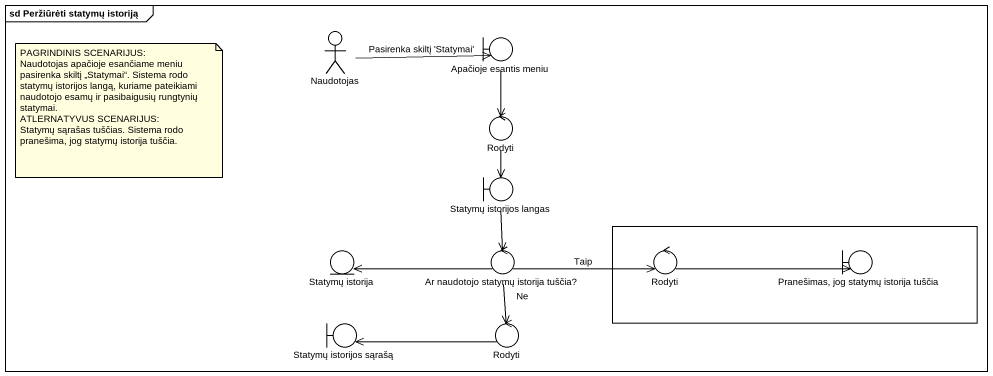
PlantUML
@startuml
mainframe sd Peržiūrėti statymų istoriją
actor Naudotojas
boundary "Apačioje esantis meniu" as Apačioje_esantis_meniu
control Rodyti
boundary "Statymų istorijos langas" as Statymų_istorijos_langas
rectangle " " as rectangle1 {
  control "Rodyti" as Rodyti_2
  boundary "Pranešimas, jog statymų istorija tuščia" as Pranešimas_jog_statymų
}
entity "Statymų istorija" as Statymų_istorija
control "Ar naudotojo statymų istorija tuščia?" as Ar_naudotojo_statymų
boundary "Statymų istorijos sąrašą" as Statymų_istorijos_sąrašą
control "Rodyti" as Rodyti_3
Naudotojas -right-> Apačioje_esantis_meniu : Pasirenka skiltį 'Statymai'
Apačioje_esantis_meniu --> Rodyti
Rodyti --> Statymų_istorijos_langas
Statymų_istorijos_langas --> Ar_naudotojo_statymų
Ar_naudotojo_statymų -left-> Statymų_istorija
Ar_naudotojo_statymų -right-> Rodyti_2 : Taip
Ar_naudotojo_statymų --> Rodyti_3 : Ne
Rodyti_2 -right-> Pranešimas_jog_statymų
Rodyti_3 -left-> Statymų_istorijos_sąrašą
note as N1
  PAGRINDINIS SCENARIJUS:
  Naudotojas apačioje esančiame meniu pasirenka skiltį „Statymai“. Sistema rodo statymų istorijos langą, kuriame pateikiami naudotojo esamų ir pasibaigusių rungtynių statymai.
  ATLERNATYVUS SCENARIJUS:
  Statymų sąrašas tuščias. Sistema rodo pranešima, jog statymų istorija tuščia.
end note
@enduml
